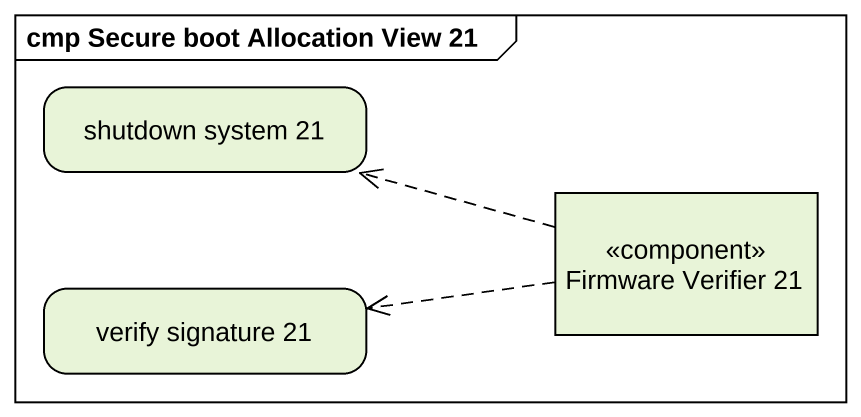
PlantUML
@startuml
mainframe cmp Secure boot Allocation View 21
hide empty description
state "shutdown system 21" as shutdown_system_21
state "Firmware Verifier 21" as Firmware_Verifier_21 <<component>>
state "verify signature 21" as verify_signature_21
Firmware_Verifier_21 -left[dashed]-> shutdown_system_21
Firmware_Verifier_21 -left[dashed]-> verify_signature_21
@enduml
